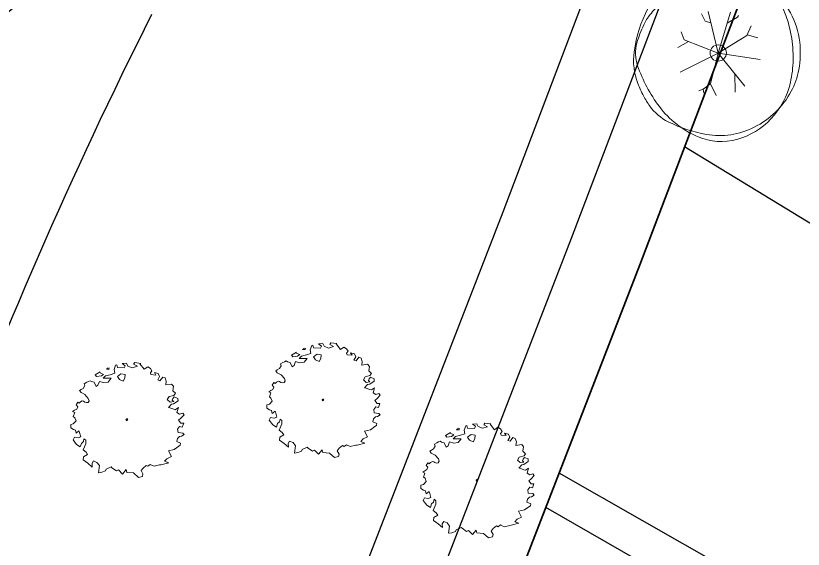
# Model space of a CAD drawing. Extents: x 2080 to 102399, y 2071 to 93424.
# Drawn here: x 83291 to 84063, y 81854 to 82376 of the extents above; entities that cross this region are included whole.
import ezdxf

# ---------------------------------------------------------------- set-up
doc = ezdxf.new("R2010")
doc.units = 0
doc.header["$LTSCALE"] = 20
doc.header["$MEASUREMENT"] = 0
for name, color, linetype, lineweight in [('division', 13, 'Continuous', 18), ('Mango tree', 96, 'Continuous', 5), ('sappotta', 114, 'Continuous', 5), ('tree', 60, 'Continuous', 0)]:
    doc.layers.add(name, color=color, linetype=linetype, lineweight=lineweight)
doc.layers.add('road', color=2, linetype='Continuous')

# ---------------------------------------------------------------- blocks, each defined once
blk = doc.blocks.new('NEEM')
at = {"layer": 'sappotta', "linetype": 'Continuous'}
for p, q in [((-0.213, 1.092), (-0.242, 1.007)), ((-0.191, 1.099), (-0.213, 1.092)), ((-0.177, 1.048), (-0.191, 1.099)), ((0.003, 1.132), (-0.083, 1.127)), ((-0.083, 1.127), (-0.023, 1.083)), ((0.03, 1.077), (0.003, 1.132)), ((0.162, 1.144), (0.142, 1.112)), ((0.142, 1.112), (0.216, 1.072)), ((0.283, 1.13), (0.162, 1.144)), ((0.267, 1.123), (0.283, 1.13)), ((0.351, 1.016), (0.267, 1.123)), ((-0.517, 0.963), (-0.614, 0.901)), ((-0.521, 0.945), (-0.521, 0.945)), ((-0.449, 0.913), (-0.521, 0.945)), ((-0.359, 1.043), (-0.396, 1.016)), ((-0.396, 1.016), (-0.345, 1.011)), ((-0.345, 1.011), (-0.34, 1.039)), ((-0.23, 0.935), (-0.32, 0.906)), ((-0.242, 1.007), (-0.23, 0.935)), ((-0.043, 1.039), (-0.177, 1.048)), ((-0.023, 1.083), (-0.043, 1.039)), ((0.114, 1.043), (0.03, 1.077)), ((0.216, 1.072), (0.114, 1.043)), ((0.421, 1.063), (0.351, 1.016)), ((0.473, 1.03), (0.421, 1.063)), ((0.472, 0.942), (0.501, 0.982)), ((0.483, 0.908), (0.472, 0.942)), ((0.501, 0.982), (0.473, 1.03)), ((0.551, 0.95), (0.581, 0.9)), ((0.627, 0.928), (0.551, 0.95)), ((-0.717, 0.789), (-0.749, 0.774)), ((-0.689, 0.772), (-0.717, 0.789)), ((-0.614, 0.901), (-0.589, 0.87)), ((-0.589, 0.87), (-0.494, 0.884)), ((-0.533, 0.776), (-0.562, 0.699)), ((-0.452, 0.75), (-0.533, 0.776)), ((-0.494, 0.884), (-0.449, 0.913)), ((-0.415, 0.884), (-0.459, 0.839)), ((-0.459, 0.839), (-0.303, 0.837)), ((-0.32, 0.906), (-0.415, 0.884)), ((-0.303, 0.837), (-0.361, 0.762)), ((-0.108, 0.922), (-0.177, 0.872)), ((-0.177, 0.872), (-0.139, 0.809)), ((-0.139, 0.809), (-0.067, 0.78)), ((-0.027, 0.908), (-0.108, 0.922)), ((-0.067, 0.78), (-0.034, 0.839)), ((-0.034, 0.839), (-0.027, 0.908)), ((0.581, 0.9), (0.483, 0.908)), ((0.616, 0.806), (0.654, 0.87)), ((0.66, 0.788), (0.616, 0.806)), ((0.654, 0.87), (0.627, 0.928)), ((0.715, 0.86), (0.66, 0.788)), ((0.762, 0.844), (0.715, 0.86)), ((0.783, 0.779), (0.762, 0.844)), ((0.776, 0.704), (0.783, 0.779)), ((-0.85, 0.638), (-0.892, 0.613)), ((-0.818, 0.692), (-0.85, 0.638)), ((-0.783, 0.757), (-0.83, 0.729)), ((-0.83, 0.729), (-0.826, 0.714)), ((-0.826, 0.714), (-0.818, 0.692)), ((-0.749, 0.774), (-0.783, 0.757)), ((-0.638, 0.758), (-0.689, 0.772)), ((-0.598, 0.672), (-0.638, 0.758)), ((-0.562, 0.699), (-0.598, 0.672)), ((-0.361, 0.762), (-0.452, 0.75)), ((0.888, 0.723), (0.776, 0.704)), ((0.924, 0.679), (0.888, 0.723)), ((0.913, 0.591), (0.924, 0.679)), ((-0.892, 0.613), (-0.923, 0.594)), ((-0.923, 0.594), (-0.895, 0.555)), ((-0.895, 0.555), (-0.868, 0.54)), ((-0.868, 0.54), (-0.818, 0.517)), ((-0.818, 0.517), (-0.752, 0.44)), ((0.804, 0.415), (0.84, 0.475)), ((0.84, 0.475), (0.934, 0.5)), ((0.964, 0.541), (0.913, 0.591)), ((0.942, 0.471), (0.917, 0.437)), ((0.934, 0.5), (0.964, 0.541)), ((1.014, 0.439), (0.942, 0.471)), ((-0.96, 0.366), (-0.994, 0.31)), ((-0.935, 0.345), (-0.96, 0.366)), ((-0.908, 0.372), (-0.935, 0.345)), ((-0.87, 0.389), (-0.908, 0.372)), ((-0.846, 0.386), (-0.87, 0.389)), ((-0.821, 0.367), (-0.846, 0.386)), ((-0.788, 0.359), (-0.821, 0.367)), ((-0.757, 0.361), (-0.788, 0.359)), ((-0.735, 0.394), (-0.757, 0.361)), ((-0.752, 0.44), (-0.735, 0.394)), ((0.86, 0.367), (0.804, 0.415)), ((0.829, 0.259), (0.888, 0.326)), ((0.933, 0.378), (0.86, 0.367)), ((0.888, 0.326), (0.93, 0.332)), ((0.917, 0.437), (0.904, 0.404)), ((0.904, 0.404), (0.933, 0.378)), ((0.93, 0.332), (1.018, 0.389)), ((1.018, 0.389), (1.014, 0.439)), ((-1.023, 0.208), (-1.062, 0.182)), ((-1.062, 0.182), (-1.02, 0.162)), ((-1.02, 0.162), (-1.049, 0.084)), ((-0.978, 0.229), (-1.023, 0.208)), ((-0.994, 0.31), (-0.961, 0.275)), ((-0.961, 0.275), (-0.978, 0.229)), ((0.838, 0.262), (0.829, 0.259)), ((0.931, 0.228), (0.838, 0.262)), ((0.962, 0.217), (0.931, 0.228)), ((1.025, 0.259), (0.962, 0.217)), ((0.996, 0.16), (1.025, 0.259)), ((1.046, 0.129), (0.996, 0.16)), ((-1.049, 0.084), (-1.017, 0.059)), ((-1.017, 0.059), (-0.991, -0.002)), ((0.02, 0.041), (-0.009, 0.024)), ((-0.009, 0.024), (0, 0)), ((0, 0), (0.014, 0.011)), ((0.014, 0.011), (0.027, 0.031)), ((1.029, 0.011), (1.074, 0.049)), ((1.074, -0.047), (1.029, 0.011)), ((1.109, 0.149), (1.046, 0.129)), ((1.074, 0.049), (1.137, 0.114)), ((1.137, 0.114), (1.109, 0.149)), ((-1.097, -0.077), (-1.098, -0.14)), ((-1.098, -0.14), (-1.044, -0.173)), ((-1.048, -0.062), (-1.097, -0.077)), ((-0.991, -0.002), (-1.048, -0.062)), ((1.007, -0.166), (1.046, -0.114)), ((1.046, -0.114), (1.1, -0.129)), ((1.129, -0.047), (1.074, -0.047)), ((1.1, -0.129), (1.129, -0.047)), ((-1.044, -0.173), (-1.007, -0.185)), ((-1.007, -0.185), (-0.992, -0.244)), ((-0.992, -0.244), (-0.937, -0.198)), ((-0.937, -0.198), (-0.93, -0.213)), ((-0.93, -0.213), (-0.902, -0.318)), ((1.016, -0.234), (1.007, -0.166)), ((1.11, -0.243), (1.016, -0.234)), ((1.045, -0.311), (1.083, -0.306)), ((1.083, -0.306), (1.137, -0.273)), ((1.137, -0.273), (1.11, -0.243)), ((-1.025, -0.325), (-1.052, -0.378)), ((-1.052, -0.378), (-0.982, -0.471)), ((-0.953, -0.336), (-1.025, -0.325)), ((-0.902, -0.318), (-0.953, -0.336)), ((-0.91, -0.516), (-0.888, -0.446)), ((-0.888, -0.446), (-0.848, -0.411)), ((-0.803, -0.452), (-0.853, -0.576)), ((-0.848, -0.411), (-0.837, -0.355)), ((-0.837, -0.355), (-0.803, -0.383)), ((-0.803, -0.383), (-0.803, -0.452)), ((0.992, -0.411), (1.004, -0.349)), ((1.066, -0.443), (0.992, -0.411)), ((1.004, -0.349), (1.045, -0.311)), ((1.061, -0.484), (1.066, -0.443)), ((-0.982, -0.471), (-0.91, -0.516)), ((-0.853, -0.576), (-0.797, -0.619)), ((-0.797, -0.619), (-0.766, -0.668)), ((0.826, -0.591), (0.943, -0.565)), ((0.887, -0.704), (0.826, -0.591)), ((0.943, -0.565), (1.032, -0.503)), ((1.032, -0.503), (1.061, -0.484)), ((-0.844, -0.71), (-0.852, -0.77)), ((-0.852, -0.77), (-0.758, -0.838)), ((-0.766, -0.668), (-0.844, -0.71)), ((0.751, -0.797), (0.797, -0.747)), ((0.797, -0.747), (0.887, -0.704)), ((-0.758, -0.838), (-0.675, -0.912)), ((-0.676, -0.836), (-0.649, -0.791)), ((-0.675, -0.912), (-0.676, -0.836)), ((-0.649, -0.791), (-0.582, -0.82)), ((-0.582, -0.82), (-0.534, -0.881)), ((-0.534, -0.881), (-0.554, -1.025)), ((-0.401, -0.955), (-0.302, -0.907)), ((-0.302, -0.907), (-0.286, -0.926)), ((-0.286, -0.926), (-0.197, -0.986)), ((0.327, -0.932), (0.391, -0.879)), ((0.391, -0.879), (0.423, -0.897)), ((0.423, -0.897), (0.47, -0.86)), ((0.47, -0.86), (0.543, -0.896)), ((0.543, -0.896), (0.652, -0.871)), ((0.652, -0.871), (0.68, -0.867)), ((0.68, -0.867), (0.834, -0.828)), ((0.834, -0.828), (0.751, -0.797)), ((-0.554, -1.025), (-0.486, -1.015)), ((-0.486, -1.015), (-0.413, -0.988)), ((-0.413, -0.988), (-0.401, -0.955)), ((-0.197, -0.986), (-0.157, -0.969)), ((-0.157, -0.969), (-0.078, -1.049)), ((-0.078, -1.049), (-0.006, -0.96)), ((-0.006, -0.96), (0.006, -1.017)), ((0.006, -1.017), (0.139, -1.026)), ((0.139, -1.026), (0.236, -1.115)), ((0.287, -0.982), (0.327, -0.932)), ((0.324, -1.046), (0.287, -0.982)), ((0.314, -1.096), (0.324, -1.046)), ((0.236, -1.115), (0.314, -1.096))]:
    blk.add_line(p, q, dxfattribs=at)
blk = doc.blocks.new('T3')
at = {"color": 3, "linetype": 'Continuous'}
blk.add_circle((0.0075, -0.0006), 0.0467, dxfattribs=at)
for centre, radius, start, end in [((0.0278, -0.1235), 0.5914, 95.7743, 119.9478), ((0.1287, -0.0904), 0.5712, 106.3689, 124.4478), ((0.1024, -0.0008), 0.4778, 86.5891, 106.3683), ((0.0157, -0.0047), 0.472, 51.5393, 95.7734), ((0.1171, 0.2465), 0.2301, 38.2099, 86.5855), ((-0.1006, 0.0992), 0.3344, 119.9475, 152.2845), ((0.7005, -0.9241), 1.5821, 124.4458, 130.3031), ((-0.2125, -0.013), 0.6496, 9.9831, 38.21), ((0.0312, 0.0148), 0.4471, 6.0223, 51.5393), ((-0.029, -0.0639), 0.4542, 130.3005, 141.2454), ((0.263, -0.0918), 0.745, 152.2851, 172.4004), ((-0.1535, 0.036), 0.2946, 141.2444, 154.9906), ((0.2312, -0.1435), 0.7191, 154.9924, 163.7785), ((-0.2858, -0.0259), 0.724, 358.8883, 9.9833), ((-0.2526, -0.0027), 0.2152, 163.7797, 199.3828), ((-0.0951, 0.0014), 0.5742, 350.2301, 6.0232), ((-0.1071, -0.0424), 0.3717, 172.3996, 201.0285), ((-0.198, -0.0276), 0.6362, 347.0493, 358.8877), ((0.3677, 0.2155), 0.8728, 199.3819, 216.8466), ((0.0738, -0.0277), 0.4027, 331.3474, 350.2303), ((0.1608, 0.0605), 0.6586, 201.0235, 207.8216), ((-0.0191, -0.0688), 0.4527, 316.7622, 347.0499), ((-0.0112, 0.0188), 0.4996, 296.8801, 331.348), ((0.0248, -0.0113), 0.5049, 207.8204, 215.5805), ((-0.1491, -0.1357), 0.2911, 215.5851, 243.3801), ((0.1028, 0.0169), 0.5417, 216.8467, 247.0462), ((0.0747, 0.311), 0.7907, 243.3844, 260.1468), ((0.0032, -0.0897), 0.4221, 285.3686, 316.7631), ((0.015, -0.0329), 0.4417, 260.1457, 296.8807), ((0.0246, -0.1677), 0.3412, 247.0472, 285.3699)]:
    blk.add_arc(centre, radius, start, end, dxfattribs=at)
blk = doc.blocks.new('A$C1D8D08D8')
at = {"color": 102}
for p, q in [((-254.5, -392.7), (-259.7, -382.1)), ((-235.3, -439.1), (-250.1, -378.9)), ((-235.3, -439.1), (-217.6, -379.7)), ((-222.4, -395.8), (-207, -386.9)), ((-207, -386.9), (-205.8, -384.6)), ((-246.1, -395.3), (-254.5, -392.7)), ((-193.7, -413.6), (-187.5, -399.7)), ((-284.7, -420), (-289.2, -408.4)), ((-193.2, -412.5), (-177.5, -417.1)), ((-278.7, -422.3), (-293.9, -431)), ((-235.3, -439.1), (-284.7, -420)), ((-235.3, -439.1), (-193.7, -413.6)), ((-177.5, -417.1), (-177.4, -417.1)), ((-235.3, -439.1), (-290.5, -467.2)), ((-235.3, -439.1), (-246.4, -483.8)), ((-235.3, -439.1), (-174.1, -448.7)), ((-235.3, -439.1), (-196.4, -487.3)), ((-211.2, -469), (-210.6, -495.9)), ((-257.4, -491.9), (-263.7, -494.2)), ((-246.4, -483.8), (-257.4, -491.9)), ((-257.4, -491.9), (-256, -497.5)), ((-246.4, -483.8), (-238.5, -501))]:
    blk.add_line(p, q, dxfattribs=at)
at = {"color": 102, "xscale": 253.5657267839997, "yscale": 253.5657267839997, "zscale": 253.5657267839997}
blk.add_blockref('T3', (-237.2, -438.9), dxfattribs=at)

msp = doc.modelspace()

# ---------------------------------------------------------------- linework, layer by layer
at = {"ltscale": 0.5}
msp.add_line((84281.336, 82044.006), (83946.779, 82247.998), dxfattribs=at)
at = {"linetype": 'Continuous', "ltscale": 0.5}
for points in [[(83902.767, 82537.718), (83768.414, 82183.925), (83630.483, 81828.168)], [(83970.077, 82512.157), (83835.635, 82158.13), (83502.571, 81299.078), (83436.376, 81116.814), (83244.967, 80388.536)]]:
    msp.add_lwpolyline(points, dxfattribs=at)
msp.add_arc((87591.967, 80275.249), 4667.767, 153.233539, 166.076429, dxfattribs=at)
at = {"layer": 'division', "lineweight": 35, "ltscale": 0.25}
msp.add_lwpolyline([(84037.387, 82486.597), (83902.856, 82132.336), (83569.982, 81273.772), (83505.175, 81095.33), (83314.926, 80371.463), (84552.02, 80276.174)], dxfattribs=at)
at = {"layer": 'road', "linetype": 'Continuous', "ltscale": 0.5}
for p, q in [((84622.134, 81473.468, 0.098), (83823.803, 81928.439, -0.024)), ((84606.422, 81440.987, 0.098), (83810.646, 81894.502, -0.023))]:
    msp.add_line(p, q, dxfattribs=at)
for centre, radius, start, end in [((82616.27, 83206.801), 882.838, 274.4948, 322.870705), ((82617.372, 83202.819), 1058.782, 274.242416, 318.541073)]:
    msp.add_arc(centre, radius, start, end, dxfattribs=at)

# ---------------------------------------------------------------- block references
at = {"layer": 'Mango tree', "linetype": 'Continuous', "xscale": 49.73619491429417, "yscale": 49.73619491429417, "zscale": 49.73619491429417}
for p in [(83591.913, 81998.97), (83399.669, 81979.633), (83742.871, 81920.334)]:
    msp.add_blockref('NEEM', p, dxfattribs=at)
at = {"layer": 'tree', "linetype": 'Continuous', "ltscale": 0.5, "xscale": 0.6727534155797912, "yscale": 0.6727534155797912, "zscale": 0.6727534155797912}
msp.add_blockref('A$C1D8D08D8', (84137.97, 82635.22), dxfattribs=at)

doc.saveas('drawing.dxf')
